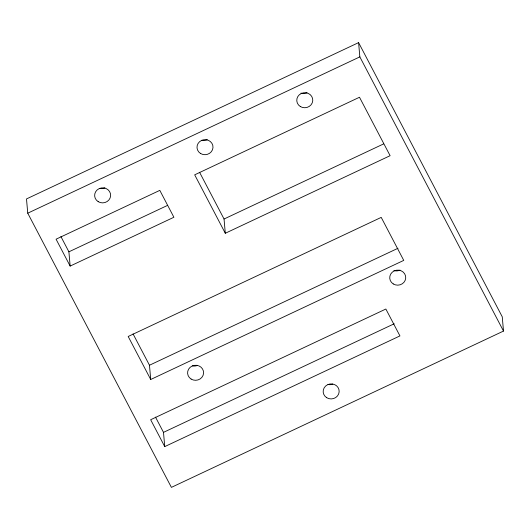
<?xml version="1.0" encoding="UTF-8"?>
<svg xmlns="http://www.w3.org/2000/svg" width="530" height="530" viewBox="0 0 530 530"><rect width="100%" height="100%" fill="white"/><g stroke="black" fill="none" stroke-linecap="round" stroke-linejoin="round"><path stroke-width="0.79" d="M358.598 42.625L26.5 198.929L27.745 213.186L171.402 487.375L503.5 331.071L502.255 316.814L358.598 42.625L359.843 56.876L503.5 331.071M27.745 213.186L359.843 56.876M70.152 266.08L56.067 239.196L159.808 190.369L173.893 217.254L70.152 266.08L68.907 251.823L167.42 205.454M225.296 233.266L194.682 174.827L359.492 97.255L390.113 155.694L225.296 233.266L224.051 219.016L383.621 143.908M150.719 379.493L128.187 336.477L381.216 217.386L403.747 260.396L150.719 379.493L149.473 365.236L398.01 248.259M164.744 446.611L150.659 419.733L385.86 309.03L399.945 335.914L164.744 446.611L163.498 432.361L394.201 323.77M199.558 172.263L224.051 219.016M133.05 333.887L149.473 365.236M60.917 236.565L68.907 251.823M155.502 417.103L163.498 432.361M332.8 384.137A8.01 7.519 -5 0 1 327.99 384.475M400.004 270.108A8.01 7.519 -5 0 1 393.889 270.532M307.049 92.69A8.01 7.519 -5 0 1 300.934 93.114M207.276 139.648A8.01 7.519 -5 0 1 201.831 140.251M104.913 187.825A8.01 7.519 -5 0 1 99.468 188.428M197.233 365.514A8.01 7.519 -5 0 1 192.423 365.846M326.699 397.699A8.01 7.519 -5 0 0 339.147 391.836A8.01 7.519 -5 0 0 327.646 384.687A8.01 7.519 -5 0 0 326.699 397.699M191.131 379.069A8.01 7.519 -5 0 0 203.58 373.213A8.01 7.519 -5 0 0 192.072 366.058A8.01 7.519 -5 0 0 191.131 379.069M393.26 283.934A8.01 7.519 -5 0 0 405.715 278.071A8.01 7.519 -5 0 0 394.207 270.923A8.01 7.519 -5 0 0 393.26 283.934M98.176 201.652A8.01 7.519 -5 0 0 110.624 195.795A8.01 7.519 -5 0 0 99.117 188.64A8.01 7.519 -5 0 0 98.176 201.652M200.539 153.475A8.01 7.519 -5 0 0 212.987 147.612A8.01 7.519 -5 0 0 201.48 140.463A8.01 7.519 -5 0 0 200.539 153.475M300.311 106.517A8.01 7.519 -5 0 0 312.76 100.654A8.01 7.519 -5 0 0 301.252 93.505A8.01 7.519 -5 0 0 300.311 106.517"/></g></svg>
